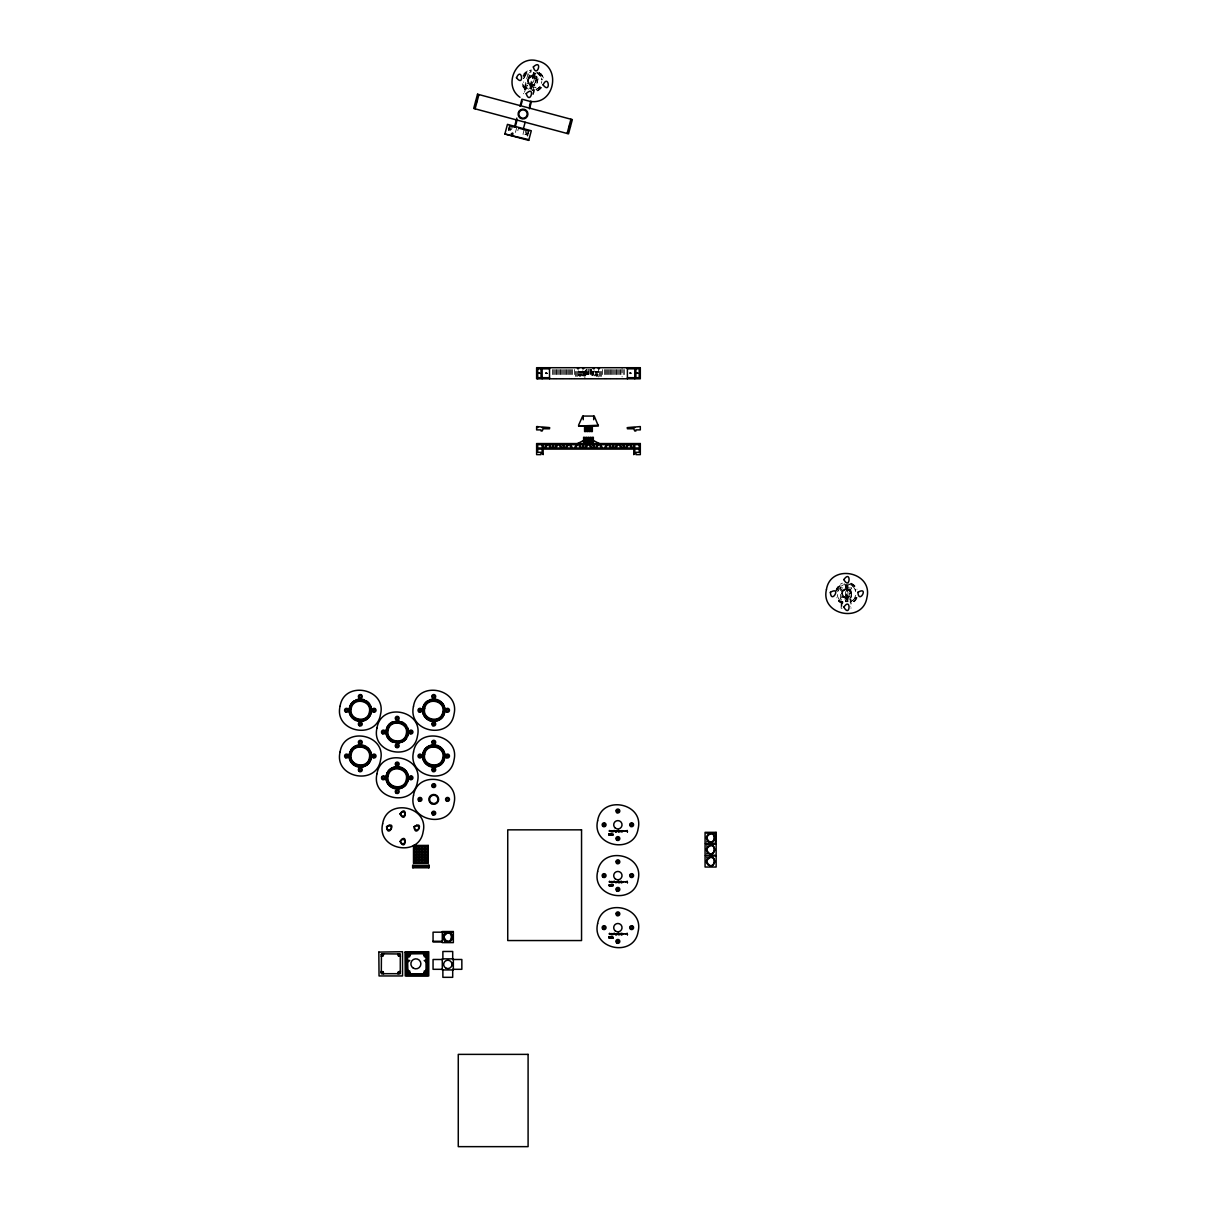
<?xml version="1.0" encoding="UTF-8"?>
<svg xmlns="http://www.w3.org/2000/svg" width="1207" height="1207" viewBox="0 0 1207 1207"><rect width="100%" height="100%" fill="white"/><g stroke="black" fill="none" stroke-linecap="round" stroke-linejoin="round"><path stroke-width="0.75" stroke-dasharray="5 3.75" d="M541.415 83.328L541.762 81.548M509.429 125.664L508.253 129.934L511.255 130.733L512.402 126.463M508.464 129.994L509.761 125.754M508.796 130.069L509.927 125.8M508.977 130.13L510.123 125.845M509.52 130.265L509.807 129.194M510.395 129.36L511.255 126.147M510.546 130.552L510.833 129.481L508.766 128.923M525.754 84.852L523.506 93.799M524.562 92.185L526.825 83.736L528.319 82.861M529.843 77.173L529.149 75.06L537.206 77.218L535.531 78.696M526.252 88.715L527.187 85.244M516.732 127.61L515.48 132.257L517.275 132.725L518.512 128.093M532.875 90.48L533.811 87.01M532.619 94.342L534.882 85.893L534.007 84.384M533.328 94.523L535.244 87.402M524.215 129.617L522.978 134.264L524.758 134.731L525.996 130.1M525.558 134.565L525.845 133.494L527.912 134.052M526.282 133.615L527.142 130.401M526.599 134.852L526.886 133.781M527.323 135.048L528.349 130.733M527.489 135.093L528.636 130.809M527.64 135.124L528.968 130.899L527.565 136.255M836.044 591.128L837.613 587.432L840.841 584.294M837.462 589.936L839.68 586.481L844.508 583.841M855.31 590.163C848.566 574.079 827.233 594.885 843.15 602.037M837.673 591.702L838.186 589.967M853.198 600L850.211 601.991L854.39 598.627L855.718 595.292M523.597 78.546L526.433 73.989L531.336 71.817M523.642 78.561L525.226 75.347M836.919 589.438L839.212 586.014L842.637 583.72M855.854 597.284L850.709 602.534M856.472 597.54L854.179 600.98L850.739 603.274M856.789 597.676L854.42 601.222L850.875 603.591M522.857 75.905L527.067 71.485L531.11 70.112M523.144 76.086L527.233 71.771L531.155 70.444M523.642 76.554L525.996 73.491L530.989 71.168M539.982 86.391L537.16 88.956L532.151 90.163M540.404 86.979L534.082 90.721M540.796 87.538L537.824 90.103L533.916 91.43M541.204 87.598L537.99 90.404L533.962 91.777M841.898 606.412L841.898 597.661L843.12 596.439M849.004 590.555L850.86 589.318L850.86 597.661L849.004 596.439M841.581 585.848L843.165 584.988M531.925 90.118L533.735 90.072M578.545 371.862L583.222 371.862L583.222 374.638L578.545 374.638M598.385 371.862L593.708 371.862L593.708 374.638L598.385 374.638M583.6 372.043L593.331 372.043M583.6 373.25L593.331 373.25M583.6 374.442L593.331 374.442M578.545 375.739L583.222 375.739M598.385 375.739L594.251 375.739L594.251 370.76M845.473 585.636L847.918 585.636M845.473 586.843L847.918 586.843M843.12 590.555L841.264 589.318L841.898 597.661M845.473 600.135L847.918 600.135M845.473 601.358L847.918 601.358M842.018 608.253L841.158 608.253L841.158 599.034M533.388 73.039L535.742 73.657M534.082 73.718L530.265 87.975M533.072 74.215L535.425 74.834M528.983 75.679L526.825 83.736M537.04 77.836L534.882 85.893M529.632 87.04L531.985 87.673M529.315 88.217L531.668 88.85M524.849 134.384L527.851 135.184M848.868 583.841L853.711 586.481L855.929 589.936M842.833 603.334L839.212 600.98L836.919 597.54M850.875 583.403L854.42 585.772L856.789 589.318M850.739 583.72L854.179 586.014L856.472 589.438M842.893 602.655L839.68 600.513L837.462 597.043M842.516 603.591L838.971 601.222L836.602 597.676M538.805 72.435L541.702 75.649L543.029 79.556M537.13 72.179L541.128 75.981L542.381 79.903M536.632 72.646L540.54 76.313L541.717 79.949M528.47 89.197L524.517 85.561L523.355 81.925M539.182 72.269L541.988 75.483L543.361 79.511M526.493 88.805L523.944 85.893L522.691 81.985M526.086 89.333L523.37 86.24L522.043 82.317M524.502 88.307L521.756 82.604M539.454 74.879L540.51 76.343M855.19 589.967L855.718 591.702M541.249 77.987L541.656 79.737M850.98 599.034L850.98 608.253M850.241 589.318L841.898 589.318M850.241 597.661L850.241 606.412M847.058 586.119L847.058 600.875M846.318 586.119L846.318 600.875M624.306 369.553L624.306 376.946M623.204 369.553L623.204 378.787M622.088 367.713L622.088 376.946M620.986 369.553L620.986 376.946M620.172 369.553L620.172 376.946M619.07 369.553L619.07 376.946M617.954 369.553L617.954 376.946M616.852 369.553L616.852 378.787M616.038 369.553L616.038 376.946M614.936 369.553L614.936 376.946M613.82 369.553L613.82 376.946M612.718 369.553L612.718 376.946M611.617 369.553L611.617 376.946M610.501 369.553L610.501 378.787M609.701 369.553L609.701 376.946M608.584 369.553L608.584 376.946M607.483 369.553L607.483 376.946M606.367 369.553L606.367 378.787M605.567 369.553L605.567 378.787M604.451 369.553L604.451 378.787M602.519 369.553L602.519 376.946M601.418 371.409L601.418 376.946M600.603 371.409L600.603 376.946M599.502 371.409L599.502 378.787M598.385 367.713L598.385 376.946M597.284 371.409L597.284 376.946M596.469 371.409L596.469 376.946M595.368 371.409L595.368 375.09M593.331 371.137L593.331 375.347M592.049 371.409L592.049 375.09M591.234 369.236L591.128 375.347M590.932 369.553L590.932 378.787M590.132 369.236L590.238 375.347M589.016 369.236L589.016 375.347M588.02 369.236L588.02 375.347M586.693 369.236L586.798 375.347M584.882 378.787L584.882 371.409A4.164 4.164 0 0 0 585.033 375.618M584.595 371.137L584.595 375.347M584.475 371.137L584.475 375.347M583.6 371.137L583.781 378.787M582.679 370.76L582.679 375.739M581.563 371.409L581.563 375.09M580.461 371.409L580.461 376.946M579.647 371.409L579.647 378.787M578.545 370.76L578.545 376.946M577.429 371.409L577.429 376.946M576.327 371.409L576.327 376.946M575.513 371.409L575.513 376.946M574.411 369.553L574.411 378.787M572.48 369.553L572.48 376.946M571.364 369.553L571.364 378.787M570.564 369.553L570.564 376.946M569.448 369.553L569.448 378.787M568.346 369.553L568.346 376.946M567.23 369.553L567.23 376.946M566.43 369.553L566.43 376.946M565.314 369.553L565.314 376.946M564.212 369.553L564.212 376.946M563.111 369.553L563.111 378.787M561.994 369.553L561.994 378.787M560.893 369.553L560.893 376.946M560.078 369.553L560.078 378.787M558.977 369.553L558.977 376.946M557.86 369.553L557.86 376.946M556.759 369.553L556.759 378.787M555.944 369.553L555.944 378.787M554.843 369.553L554.843 378.787M553.726 369.553L553.726 378.787M552.625 369.553L552.625 376.946M592.154 371.303A4.164 4.164 0 0 1 591.898 375.618M585.35 370.489A4.164 4.164 0 0 1 586.527 369.553M590.404 369.553A4.164 4.164 0 0 1 591.581 370.489M857.045 597.782A11.21 11.21 0 0 1 850.98 603.847M842.411 603.847A11.21 11.21 0 0 1 836.345 597.782M835.697 591.309A11.21 11.21 0 0 1 842.411 583.147M850.98 583.147A11.21 11.21 0 0 1 857.045 589.212M541.43 87.764A11.21 11.21 0 0 1 533.992 92.049M525.709 89.831A11.21 11.21 0 0 1 521.922 84.55M523.642 74.125A11.21 11.21 0 0 1 531.065 69.825M540.962 73.552A11.21 11.21 0 0 1 543.648 79.481M841.928 592.984C850.105 610.199 853.983 578.244 841.928 592.984M527.806 80.19C535.621 97.571 540.148 65.691 527.806 80.19M528.017 74.004L525.151 84.701L535.848 87.553L538.714 76.871L528.017 74.004M533.494 72.676L529.224 88.579L531.578 89.212L535.833 73.31L533.494 72.676M534.007 73.582L530.129 88.051L531.065 88.307L534.942 73.823L534.007 73.582M847.918 585.259L845.473 585.259L845.473 601.72L847.918 601.72L847.918 585.259M847.178 585.999L846.213 585.999L846.213 600.98L847.178 600.98L847.178 585.999M851.599 587.96L840.525 587.96L840.525 599.034L851.599 599.034L851.599 587.96M592.456 375.347L592.456 371.137L592.335 375.347M585.802 375.347L585.802 369.236L585.697 375.347M843.557 596.831A4.164 4.164 0 0 0 850.211 593.995A4.164 4.164 0 0 0 844.432 589.65A4.164 4.164 0 0 0 843.557 596.831M843.738 597.42A4.903 4.903 0 0 0 851.569 594.085A4.903 4.903 0 0 0 844.764 588.971A4.903 4.903 0 0 0 843.738 597.42M844.191 596.831A4.164 4.164 0 0 0 850.829 593.995A4.164 4.164 0 0 0 845.051 589.65A4.164 4.164 0 0 0 844.191 596.831M529.994 85.139A4.903 4.903 0 0 0 537.447 81.035A4.903 4.903 0 0 0 530.16 76.644A4.903 4.903 0 0 0 529.994 85.139M530.371 84.505A4.164 4.164 0 0 0 536.708 81.02A4.164 4.164 0 0 0 530.522 77.293A4.164 4.164 0 0 0 530.371 84.505M529.767 84.354A4.164 4.164 0 0 0 536.104 80.869A4.164 4.164 0 0 0 529.918 77.127A4.164 4.164 0 0 0 529.767 84.354"/><path stroke-width="1.5" d="M610.893 834.49C607.981 834.324 613.986 834.58 611.074 834.49M609.776 885.304C606.94 885.153 612.809 885.516 609.957 885.304M610.893 937.356C608.072 937.22 613.895 937.507 611.074 937.356M407.604 734.097L407.604 729.963M407.604 779.858L407.604 775.739M423.355 708.403C424.14 703.56 428.636 699.713 433.554 699.698M423.355 754.164C424.14 749.321 428.636 745.473 433.554 745.458M612.462 831.397L611.919 830.688L612.779 831.019M619.885 831.397L619.885 831.08M405.748 952.293L405.748 975.377M428.244 975.377L428.244 952.293M475.12 108.826L478.938 94.568M504.873 133.992L507.453 124.366L531.291 130.763L528.741 140.389M505.597 134.188L528.153 139.469M514.454 127.007L516.852 118.09M520.006 106.337L521.907 99.2L531.397 101.75L529.481 108.871M515.178 127.203L517.079 120.066M521.198 104.737L522.148 101.177M523.235 129.36L525.136 122.224M529.42 106.276L530.808 101.086M567.094 133.479L570.926 119.206M370.081 714.303C372.722 708.358 368.618 700.799 362.16 699.849M370.081 760.078C372.722 754.134 368.618 746.56 362.16 745.624M407.061 735.878C396.002 756.864 373.491 724.577 397.012 721.469M407.061 781.653C396.002 802.64 373.491 770.338 397.012 767.23M369.206 715.962C365.465 722.359 355.145 722.359 351.403 715.962M369.206 761.723C358.011 778.198 338.82 750.09 358.238 745.639M578.545 425.286L582.679 416.068L594.251 416.068L598.385 426.026L578.545 426.026L598.385 425.286M409.143 973.747L409.761 972.676L407.906 971.605L407.906 973.747L426.101 973.747L426.101 971.605L424.245 972.676L424.864 973.747M706.698 841.777L707.664 840.811M706.698 853.575L707.664 852.625M381.442 953.892L381.306 973.687L400.286 973.687L400.286 953.998L381.759 953.802M612.93 830.688C615.193 831.457 611.029 832.664 612.462 831.08M621.047 831.864L621.047 830.582M621.047 882.694L620.353 881.517L621.545 881.412L621.545 882.724L621.243 881.412M621.047 934.731L620.353 933.554L621.545 933.449L621.545 934.761L621.243 933.449M620.971 831.653L621.047 830.838M620.971 882.468L621.047 881.653M620.971 934.505L621.047 933.69M358.238 699.879C351.901 700.98 347.918 708.418 350.528 714.303M627.399 427.67L640.313 426.569L640.313 429.888L635.893 429.888L635.893 430.99L634.791 430.99L633.675 428.772L627.399 428.772L627.399 427.67L634.791 427.67M405.824 952.232L428.183 952.232M426.041 973.974L426.041 953.696L407.438 953.907L407.966 973.974M428.108 975.452L405.899 975.452M612.462 882.106L611.919 881.502L612.779 881.834M619.885 882.106C620.126 880.567 619.191 883.599 619.885 881.91M612.462 934.143L611.919 933.539L612.779 933.871M619.885 934.143C620.142 932.709 619.131 935.395 619.885 933.946M612.462 881.91C610.154 883.69 615.615 882.061 612.93 881.653M612.462 933.946C610.123 935.697 615.57 934.097 612.93 933.69M531.186 101.539C555.114 104.27 561.406 66.098 537.869 61.014C517.154 54.315 502.052 84.958 519.976 97.314M537.718 368.814L549.532 368.814M627.399 368.814L639.212 368.814L639.212 377.67L635.893 377.67L635.893 368.814M537.718 377.67L541.038 377.67L541.038 368.814M542.139 377.67L549.532 377.67M627.399 377.67L634.791 377.67M542.139 427.67L549.532 427.67L549.532 428.772L543.256 428.772L542.139 430.99L541.038 430.99L541.038 429.888L536.617 429.888L536.617 426.569L549.532 427.67M584.595 428.787L585.697 428.787M586.798 428.787L587.915 428.787M589.016 428.787L590.132 428.787M591.234 428.787L592.335 428.787M584.475 440.057L577.55 443.557M585.802 440.057L586.693 440.057M588.02 440.057L588.91 440.057M590.238 440.057L591.128 440.057M592.456 440.057L599.381 443.557M706.427 833.071L714.77 833.071M709.128 842.667L712.537 842.667M442.29 932.181L433.057 932.181L433.057 942.003L442.29 942.003M443.648 932.287L451.991 932.287M433.057 941.264L442.29 941.264M445.881 941.882L449.758 941.882M381.125 956.291L383.223 955.914L383.615 953.802M400.468 956.291L398.355 955.914L397.978 953.802M407.227 956.804L409.565 956.804L410.606 953.696M426.78 956.804L424.442 956.804L423.401 953.696M442.29 959.49L433.057 959.49L433.057 969.312L442.29 969.312M452.625 959.49L461.843 959.49L461.843 969.312L452.625 969.312M407.227 960.531L409.807 960.531L407.966 961.27L407.227 963.126M426.78 960.531L424.2 960.531L426.041 961.27L426.78 963.126M407.227 969.025L407.966 970.866M426.78 969.025L426.041 970.866M407.227 970.866L409.565 970.866L410.606 973.974M426.78 970.866L424.442 970.866L423.401 973.974M381.125 971.379L383.223 971.756L383.615 973.868M400.468 971.379L398.355 971.756L397.978 973.868M433.751 699.668C459.414 703.575 431.668 736.692 423.355 712.115M397.209 721.439L403.093 723.234L407.061 728.183M435.606 745.624L439.635 747.224L443.527 751.976M399.079 767.396L403.093 768.995L407.061 773.943M475.603 101.313L477.037 101.69M569.01 126.343L570.443 126.72M509.399 125.649L515.645 127.323M518.618 128.123L528.998 130.899M504.903 134.007L528.726 140.389M429.707 765.796C437.809 769.613 447.284 760.35 443.588 752.172M522.993 129.104L523.959 129.556M429.526 765.706L424.955 761.904L423.355 757.875M706.698 845.775L707.664 846.741M706.698 857.589L707.664 858.554M715.404 833.705L715.404 842.048M634.791 367.713L634.791 378.787M627.399 367.713L627.399 378.787M599.381 367.713L599.381 368.814M598.385 367.713L598.385 368.814M594.251 367.713L594.251 368.814M593.708 416.068L593.708 419.749M593.331 367.713L593.331 368.814M593.331 443.557L593.331 437.281L592.456 437.281L592.456 443.557M592.335 426.026L592.335 431.563L591.234 431.563L591.234 426.026M591.128 443.557L591.128 437.281L590.238 437.281L590.238 443.557M590.132 426.026L590.132 431.563L589.016 431.563L589.016 426.026M588.91 443.557L588.91 437.281L588.02 437.281L588.02 443.557M587.915 426.026L587.915 431.563L586.798 431.563L586.798 426.026M586.693 443.557L586.693 437.281L585.802 437.281L585.802 443.557M585.697 426.026L585.697 431.563L584.595 431.563L584.595 426.026M584.475 443.557L584.475 437.281L583.6 437.281L583.6 443.557M583.6 367.713L583.6 368.814M583.222 416.068L583.222 419.749M582.679 367.713L582.679 368.814M578.545 367.713L578.545 368.814M577.55 367.713L577.55 368.814M549.532 367.713L549.532 378.787M542.139 367.713L542.139 378.787M537.718 367.713L537.718 378.787M537.718 426.569L537.718 427.67M452.7 958.856L452.7 951.478L442.878 951.478L442.878 958.856M452.625 963.216L452.625 965.57M452.7 969.93L452.7 977.323L442.878 977.323L442.878 969.93M428.741 865.328L428.741 867.773M413.02 865.328L413.02 867.773M370.655 705.974A11.21 11.21 0 0 1 365.268 720.307A11.21 11.21 0 0 1 350.603 715.857A11.21 11.21 0 0 1 354.089 700.935M356.02 699.909A11.21 11.21 0 0 1 364.589 699.909M366.536 700.935A11.21 11.21 0 0 1 369.629 704.028M370.655 751.735A11.21 11.21 0 0 1 360.305 767.23A11.21 11.21 0 0 1 349.955 751.735M350.996 749.803A11.21 11.21 0 0 1 369.629 749.803M444.961 710.259A11.21 11.21 0 0 1 428.47 720.141A11.21 11.21 0 0 1 427.534 700.935M429.466 699.909A11.21 11.21 0 0 1 444.749 708.071M444.961 756.02A11.21 11.21 0 0 1 433.751 767.23M431.563 767.018A11.21 11.21 0 0 1 422.571 755.295A11.21 11.21 0 0 1 433.026 744.84A11.21 11.21 0 0 1 444.749 753.832M407.574 727.746A11.21 11.21 0 0 1 407.574 736.315M406.533 738.262A11.21 11.21 0 0 1 401.509 742.38M399.396 743.029A11.21 11.21 0 0 1 397.209 743.24M392.924 742.38A11.21 11.21 0 0 1 392.924 721.68M397.209 720.82A11.21 11.21 0 0 1 399.396 721.047M401.509 721.68A11.21 11.21 0 0 1 406.533 725.799M395.036 788.79A11.21 11.21 0 0 1 386.391 774.894A11.21 11.21 0 0 1 400.815 767.184A11.21 11.21 0 0 1 407.574 782.091M406.533 784.022A11.21 11.21 0 0 1 397.209 789.001M407.891 972.601L409.143 972.767L407.891 972.601M424.864 954.918L426.101 955.069L424.864 954.918M609.158 834.188L609.309 835.093L609.158 834.188M610.274 834.188L610.425 835.093L610.274 834.188M609.158 885.018L609.309 885.923L609.158 885.018M611.391 834.188L611.542 835.093L611.391 834.188M610.274 885.018L610.425 885.923L610.274 885.018M609.158 937.054L609.309 937.96L609.158 937.054M611.391 885.018L611.542 885.923L611.391 885.018M610.274 937.054L610.425 937.96L610.274 937.054M611.391 937.054L611.542 937.96L611.391 937.054M526.177 93.633C530.205 105.96 535.802 84.294 526.177 93.633M533.313 67.034C536.979 79.149 543.15 58.117 533.343 66.898M608.841 834.263C609.263 837.522 610.47 832 608.841 834.263M608.841 937.13C609.263 940.359 610.455 934.927 608.841 937.13M611.074 885.093C611.527 888.322 612.643 882.89 611.074 885.093M612.658 936.828L612.96 938.216L612.658 936.828M627.127 830.507L627.414 831.895L627.127 830.507M627.127 881.336L627.414 882.724L627.127 881.336M627.127 933.373L627.414 934.761L627.127 933.373M614.122 830.476C615.932 831.548 612.688 831.336 614.122 830.476M614.122 881.291C615.932 882.392 612.718 882.257 614.122 881.291M614.122 933.328C615.932 934.429 612.718 934.293 614.122 933.328M610.757 831.095C611.542 833.524 612.009 829.33 610.757 831.095M610.757 881.925C611.315 884.309 612.205 880.401 610.757 881.925M614.997 831.095C615.555 833.494 616.49 829.556 614.997 831.095M610.757 933.962C611.33 936.36 612.175 932.408 610.757 933.962M614.997 881.925L615.872 882.649L615.012 881.789M614.997 933.962L615.872 934.686L615.012 933.826M621.786 831.08C622.465 833.645 623.325 829.224 621.786 831.08M621.786 881.91L622.646 882.558L621.801 881.774M621.786 933.946C622.676 936.496 623.038 931.97 621.786 933.946M623.34 831.065C622.374 830.627 625.09 830.944 623.34 831.065M623.34 881.879C622.48 881.457 625.075 881.789 623.34 881.879M623.34 933.931C622.48 933.494 625.075 933.826 623.34 933.931M443.678 936.587C451.856 953.786 455.733 921.831 443.678 936.587M706.457 837.371C714.635 854.571 718.512 822.616 706.457 837.371M706.457 849.185C714.635 866.385 718.512 834.429 706.457 849.185M706.457 860.983C714.635 878.198 718.512 846.243 706.457 860.983M622.103 831.065L622.103 831.065M622.103 881.879L622.103 881.879M622.103 933.916L622.103 933.916M618.346 831.427C617.29 833.011 617.743 828.138 618.346 831.427M618.346 882.242C617.35 884.037 617.682 878.847 618.346 882.242M618.346 934.278C617.35 936.074 617.682 930.884 618.346 934.278M400.03 813.895C406.08 825.332 407.8 803.228 400.03 813.895M400.03 841.445C406.08 852.881 407.8 830.763 400.03 841.445M843.844 579.586C850.105 591.068 851.493 568.829 843.844 579.586M843.844 607.136C850.347 618.648 851.176 596.303 843.844 607.136M613.111 834.852C611.904 836.542 612.734 831.578 613.111 834.852M340.072 706.231C333.781 732.061 376.463 740.555 380.552 714.288C386.828 688.458 344.146 679.963 340.072 706.231M340.072 751.991C333.781 777.821 376.463 786.315 380.552 760.048C386.828 734.218 344.146 725.724 340.072 751.991M349.592 708.132C346.273 721.801 368.859 726.297 371.017 712.386C374.351 698.717 351.75 694.221 349.592 708.132M350.573 708.328C347.556 720.73 368.075 724.819 370.036 712.19C373.054 699.773 352.535 695.7 350.573 708.328M351.237 708.449C348.416 720.036 367.547 723.838 369.387 712.055C372.194 700.482 353.063 696.68 351.237 708.449M349.592 753.892C346.273 767.561 368.859 772.058 371.017 758.147C374.351 744.478 351.75 739.982 349.592 753.892M350.573 754.088C347.556 766.505 368.075 770.579 370.036 757.951C373.054 745.549 352.535 741.46 350.573 754.088M351.237 754.224C348.416 765.796 367.547 769.598 369.387 757.83C372.194 746.243 353.063 742.441 351.237 754.224M376.976 728.002C370.7 753.832 413.382 762.326 417.456 736.059C423.732 710.229 381.05 701.735 376.976 728.002M376.976 773.778C370.7 799.607 413.382 808.087 417.456 781.819C423.732 755.989 381.05 747.51 376.976 773.778M386.496 729.903C383.177 743.572 405.763 748.068 407.936 734.158C411.255 720.488 388.654 715.992 386.496 729.903M387.492 730.099C384.475 742.516 404.979 746.59 406.94 733.962C409.958 721.56 389.454 717.471 387.492 730.099M388.141 730.22C385.32 741.807 404.466 745.609 406.291 733.841C409.113 722.254 389.967 718.452 388.141 730.22M386.496 775.663C383.177 789.333 405.763 793.829 407.936 779.933C411.255 766.249 388.654 761.768 386.496 775.663M382.649 823.778C376.358 849.607 419.04 858.086 423.114 831.834C429.405 806.004 386.723 797.51 382.649 823.778M387.492 775.86C384.475 788.277 404.979 792.35 406.94 779.737C409.958 767.32 389.454 763.246 387.492 775.86M388.141 775.995C385.32 787.567 404.466 791.385 406.291 779.601C409.113 768.029 389.967 764.212 388.141 775.995M413.518 706.231C407.227 732.061 449.909 740.555 453.998 714.288C460.274 688.458 417.592 679.963 413.518 706.231M413.518 751.991C407.227 777.821 449.909 786.315 453.998 760.048C460.274 734.218 417.592 725.724 413.518 751.991M413.518 795.353C407.227 821.182 449.909 829.677 453.998 803.409C460.274 777.58 417.592 769.085 413.518 795.353M423.038 708.132C419.719 721.801 442.305 726.297 444.463 712.386C447.797 698.717 425.196 694.221 423.038 708.132M424.019 708.328C421.002 720.73 441.521 724.819 443.482 712.19C446.499 699.773 425.98 695.7 424.019 708.328M424.683 708.449C421.862 720.036 440.993 723.838 442.833 712.055C445.639 700.482 426.509 696.68 424.683 708.449M423.038 753.892C419.719 767.561 442.305 772.058 444.463 758.147C447.797 744.478 425.196 739.982 423.038 753.892M424.019 754.088C421.002 766.505 441.521 770.579 443.482 757.951C446.499 745.549 425.98 741.46 424.019 754.088M424.683 754.224C421.862 765.796 440.993 769.598 442.833 757.83C445.639 746.243 426.509 742.441 424.683 754.224M597.631 820.76C591.339 846.575 634.022 855.069 638.111 828.802C644.387 802.972 601.705 794.493 597.631 820.76M597.631 871.575C591.339 897.404 634.022 905.899 638.111 879.631C644.387 853.802 601.705 845.307 597.631 871.575M597.631 923.611C591.339 949.441 634.022 957.936 638.111 931.668C644.387 905.838 601.705 897.344 597.631 923.611M826.448 589.469C820.172 615.298 862.854 623.793 866.928 597.525C873.219 571.696 830.537 563.201 826.448 589.469M616.46 831.065L616.143 831.895L616.46 831.065M616.46 881.895L616.143 882.724L616.521 881.789M616.46 933.931L616.143 934.761L616.46 933.931M386.542 826.614C387.794 839.438 397.857 819.553 386.542 826.614M414.076 826.614C415.268 839.438 425.513 819.583 414.076 826.614M609.701 830.552C607.543 831.442 611.843 831.442 609.701 830.552M609.701 881.382C607.543 882.272 611.843 882.272 609.701 881.382M609.701 933.418C607.528 934.278 611.874 934.324 609.701 933.418M830.356 592.305C831.306 604.918 841.973 585.591 830.356 592.305M857.89 592.305C858.856 604.918 869.508 585.591 857.89 592.305M613.065 884.882C612.96 888.473 611.738 883.207 613.065 884.882M345.202 709.897C346.892 715.193 349.306 706.17 345.202 709.897M345.202 755.657C346.892 760.953 349.306 751.931 345.202 755.657M358.962 696.122C360.667 701.418 363.081 692.396 358.962 696.122M358.962 723.672C360.667 728.968 363.081 719.93 358.962 723.672M358.962 741.898C360.667 747.178 363.081 738.156 358.962 741.898M358.962 769.432C360.667 774.728 363.081 765.706 358.962 769.432M372.737 709.897C374.442 715.193 376.856 706.17 372.737 709.897M372.737 755.657C374.442 760.953 376.856 751.931 372.737 755.657M382.106 731.668C383.796 736.964 386.225 727.942 382.106 731.668M382.106 777.444C383.796 782.724 386.225 773.702 382.106 777.444M395.881 717.909C397.571 723.189 399.985 714.167 395.881 717.909M395.881 745.443C397.571 750.739 399.985 741.717 395.881 745.443M395.881 763.669C397.571 768.965 399.985 759.927 395.881 763.669M395.881 791.219C397.571 796.499 399.985 787.477 395.881 791.219M409.656 731.668C411.346 736.964 413.76 727.942 409.656 731.668M381.321 954.737C382.574 958.614 384.354 951.976 381.321 954.737M381.668 954.828L382.951 955.159L381.668 954.828M381.321 972.42C382.574 976.312 384.354 969.674 381.321 972.42M381.668 972.51L382.951 972.857L381.668 972.51M409.656 777.444C411.346 782.724 413.76 773.702 409.656 777.444M418.648 709.897C420.338 715.193 422.752 706.17 418.648 709.897M418.648 755.657C420.338 760.953 422.752 751.931 418.648 755.657M398.295 954.737C399.547 958.614 401.312 951.976 398.295 954.737M418.648 799.019C420.338 804.315 422.752 795.292 418.648 799.019M432.423 696.122C434.113 701.418 436.527 692.396 432.423 696.122M398.627 954.828L399.924 955.159L398.627 954.828M398.295 972.42C399.547 976.312 401.312 969.674 398.295 972.42M398.627 972.51L399.924 972.857L398.627 972.51M432.423 723.672C434.113 728.968 436.527 719.93 432.423 723.672M511.451 133.66C512.583 137.176 514.197 131.171 511.451 133.66M432.423 741.898C434.113 747.178 436.527 738.156 432.423 741.898M406.503 953.228L406.593 974.607L427.414 974.607L427.414 953.062L406.503 953.228M432.423 769.432C434.113 774.728 436.527 765.706 432.423 769.432M432.423 785.244C434.113 790.54 436.527 781.517 432.423 785.244M432.423 812.794C434.113 818.09 436.527 809.067 432.423 812.794M446.183 709.897C447.888 715.193 450.302 706.17 446.183 709.897M446.183 755.657C447.888 760.953 450.302 751.931 446.183 755.657M446.183 799.019C447.888 804.315 450.302 795.292 446.183 799.019M538.85 373.099L539.906 373.385L538.895 372.978M545.851 373.099L546.922 373.385L545.851 373.099M630.009 373.099L631.08 373.385L630.054 372.978M637.024 373.099L638.081 373.385L637.07 372.978M602.761 824.426C604.451 829.707 606.88 820.685 602.761 824.426M602.761 875.241C604.451 880.537 606.88 871.514 602.761 875.241M616.536 810.651C618.225 815.932 620.639 806.91 616.536 810.651M602.761 927.278C604.451 932.573 606.88 923.551 602.761 927.278M616.536 838.186C618.225 843.482 620.639 834.459 616.536 838.186M616.536 861.466C618.225 866.762 620.639 857.739 616.536 861.466M616.536 889.016C618.225 894.312 620.639 885.274 616.536 889.016M616.536 913.503C618.225 918.799 620.639 909.776 616.536 913.503M630.31 824.426C632 829.707 634.414 820.685 630.31 824.426M616.536 941.053C618.225 946.348 620.639 937.326 616.536 941.053M630.31 875.241C632 880.537 634.414 871.514 630.31 875.241M630.31 927.278C632 932.573 634.414 923.551 630.31 927.278M378.832 952.097L379.043 975.95L402.55 975.95L402.55 951.719L378.832 952.097M405.039 952.097L405.25 975.95L428.757 975.95L428.757 951.719L405.039 952.097M516.46 77.731C524.547 87.9 521.831 66.023 516.46 77.731M543.059 84.867C551.026 95.066 548.853 73.054 543.059 84.867M625.362 831.231C623.898 830.718 626.524 830.778 625.362 831.231M625.362 882.045C623.898 881.548 626.524 881.608 625.362 882.045M625.362 934.082C623.898 933.584 626.524 933.645 625.362 934.082M477.519 94.191L473.702 108.449L568.527 133.856L572.344 119.599L477.519 94.191M407.936 954.752L409.022 955.371L408.026 954.616M424.909 972.435L425.98 973.053L424.985 972.299M618.693 830.295L619.04 831.91L618.693 830.295M618.693 881.125L619.04 882.724L618.693 881.125M618.693 933.162L619.04 934.761L618.693 933.162M546.273 444.659L544.357 447.993L543.256 447.993L543.256 444.659L546.273 444.659M547.39 444.659L545.473 447.993L550.407 447.993L548.491 444.659L547.39 444.659M556.759 444.659L554.843 447.993L553.726 447.993L553.726 444.659L556.759 444.659M557.86 444.659L555.944 447.993L560.893 447.993L558.977 444.659L557.86 444.659M567.23 444.659L565.314 447.993L564.212 447.993L564.212 444.659L567.23 444.659M568.346 444.659L566.43 447.993L571.364 447.993L569.448 444.659L568.346 444.659M576.327 444.659L574.411 447.993L572.48 447.993L570.564 444.659L576.327 444.659M577.429 444.659L575.513 447.993L580.461 447.993L578.545 444.659L577.429 444.659M586.798 444.659L584.882 447.993L583.781 447.993L583.781 444.659L586.798 444.659M587.915 444.659L585.999 447.993L590.932 447.993L589.016 444.659L587.915 444.659M597.284 444.659L595.368 447.993L594.251 447.993L594.251 444.659L597.284 444.659M598.385 444.659L596.469 447.993L601.418 447.993L599.502 444.659L598.385 444.659M606.367 444.659L604.451 447.993L602.519 447.993L600.603 444.659L606.367 444.659M607.483 444.659L605.567 447.993L610.501 447.993L608.584 444.659L607.483 444.659M401.705 811.994L400.543 814.031L401.705 816.053L404.058 816.053L405.22 814.031L404.058 811.994L401.705 811.994M616.852 444.659L614.936 447.993L613.82 447.993L613.82 444.659L616.852 444.659M617.954 444.659L616.038 447.993L620.986 447.993L619.07 444.659L617.954 444.659M627.323 444.659L625.407 447.993L624.306 447.993L624.306 444.659L627.323 444.659M628.44 444.659L626.524 447.993L631.457 447.993L629.541 444.659L628.44 444.659M401.705 839.544L400.543 841.581L401.705 843.602L404.058 843.602L405.22 841.581L404.058 839.544L401.705 839.544M407.906 953.922L407.287 954.993L409.143 956.065L409.761 954.993L407.906 953.922M424.864 953.922L424.245 954.993L426.101 956.065L426.72 954.993L424.864 953.922M389.107 825.452L387.085 826.629L387.085 828.968L389.107 830.144L391.143 828.968L391.143 826.629L389.107 825.452M416.656 825.452L414.62 826.629L414.62 828.968L416.656 830.144L418.678 828.968L418.678 826.629L416.656 825.452M640.313 367.713L536.617 367.713L536.617 378.787L640.313 378.787L640.313 367.713M640.313 443.557L536.617 443.557L536.617 454.632L540.932 454.632L540.932 453.41L542.26 453.41L543.15 454.632L543.15 449.095L633.781 449.095L633.781 454.632L634.671 453.41L635.998 453.41L635.998 454.632L640.313 454.632L640.313 443.557M542.139 444.659L537.718 444.659L537.718 447.993L542.139 447.993L542.139 444.659M552.625 444.659L549.607 444.659L551.524 447.993L552.625 447.993L552.625 444.659M563.111 444.659L560.078 444.659L561.994 447.993L563.111 447.993L563.111 444.659M582.679 444.659L579.647 444.659L581.563 447.993L582.679 447.993L582.679 444.659M593.15 444.659L590.132 444.659L592.049 447.993L593.15 447.993L593.15 444.659M612.718 444.659L609.701 444.659L611.617 447.993L612.718 447.993L612.718 444.659M623.204 444.659L620.172 444.659L622.088 447.993L623.204 447.993L623.204 444.659M633.675 444.659L630.658 444.659L632.574 447.993L633.675 447.993L633.675 444.659M639.212 444.659L634.791 444.659L634.791 447.993L639.212 447.993L639.212 444.659M542.139 449.095L537.718 449.095L537.718 452.308L542.139 452.308L542.139 449.095M639.212 449.095L634.791 449.095L634.791 452.308L639.212 452.308L639.212 449.095M581.548 829.843L507.74 829.843L507.74 940.555L581.548 940.555L581.548 829.843M716.143 832.332L705.069 832.332L705.069 843.406L716.143 843.406L716.143 832.332M716.143 844.146L705.069 844.146L705.069 855.22L716.143 855.22L716.143 844.146M428.259 845.428L413.503 845.428L413.503 863.322L428.259 863.322L428.259 845.428M416.083 846.439L414.227 846.439L414.227 848.28L416.083 848.28L416.083 846.439M418.935 846.439L417.094 846.439L417.094 848.28L418.935 848.28L418.935 846.439M421.801 846.439L419.961 846.439L419.961 848.28L421.801 848.28L421.801 846.439M424.668 846.439L422.812 846.439L422.812 848.28L424.668 848.28L424.668 846.439M427.519 846.439L425.679 846.439L425.679 848.28L427.519 848.28L427.519 846.439M416.083 849.29L414.227 849.29L414.227 851.146L416.083 851.146L416.083 849.29M418.935 849.29L417.094 849.29L417.094 851.146L418.935 851.146L418.935 849.29M421.801 849.29L419.961 849.29L419.961 851.146L421.801 851.146L421.801 849.29M424.668 849.29L422.812 849.29L422.812 851.146L424.668 851.146L424.668 849.29M427.519 849.29L425.679 849.29L425.679 851.146L427.519 851.146L427.519 849.29M416.083 852.157L414.227 852.157L414.227 853.998L416.083 853.998L416.083 852.157M418.935 852.157L417.094 852.157L417.094 853.998L418.935 853.998L418.935 852.157M421.801 852.157L419.961 852.157L419.961 853.998L421.801 853.998L421.801 852.157M424.668 852.157L422.812 852.157L422.812 853.998L424.668 853.998L424.668 852.157M427.519 852.157L425.679 852.157L425.679 853.998L427.519 853.998L427.519 852.157M416.083 855.024L414.227 855.024L414.227 856.864L416.083 856.864L416.083 855.024M418.935 855.024L417.094 855.024L417.094 856.864L418.935 856.864L418.935 855.024M421.801 855.024L419.961 855.024L419.961 856.864L421.801 856.864L421.801 855.024M424.668 855.024L422.812 855.024L422.812 856.864L424.668 856.864L424.668 855.024M427.519 855.024L425.679 855.024L425.679 856.864L427.519 856.864L427.519 855.024M716.143 855.959L705.069 855.959L705.069 867.033L716.143 867.033L716.143 855.959M416.083 857.875L414.227 857.875L414.227 859.716L416.083 859.716L416.083 857.875M418.935 857.875L417.094 857.875L417.094 859.716L418.935 859.716L418.935 857.875M421.801 857.875L419.961 857.875L419.961 859.716L421.801 859.716L421.801 857.875M424.668 857.875L422.812 857.875L422.812 859.716L424.668 859.716L424.668 857.875M427.519 857.875L425.679 857.875L425.679 859.716L427.519 859.716L427.519 857.875M416.083 860.742L414.227 860.742L414.227 862.583L416.083 862.583L416.083 860.742M418.935 860.742L417.094 860.742L417.094 862.583L418.935 862.583L418.935 860.742M421.801 860.742L419.961 860.742L419.961 862.583L421.801 862.583L421.801 860.742M424.668 860.742L422.812 860.742L422.812 862.583L424.668 862.583L424.668 860.742M427.519 860.742L425.679 860.742L425.679 862.583L427.519 862.583L427.519 860.742M429.104 865.328L412.643 865.328L412.643 867.773L429.104 867.773L429.104 865.328M428.364 866.068L413.382 866.068L413.382 867.033L428.364 867.033L428.364 866.068M453.349 931.548L442.29 931.548L442.29 942.622L453.349 942.622L453.349 931.548M453.349 958.856L442.29 958.856L442.29 969.93L453.349 969.93L453.349 958.856M528.093 1054.375L458.268 1054.375L458.268 1146.65L528.093 1146.65L528.093 1054.375M520.473 118.256A4.903 4.903 0 0 0 527.927 114.152A4.903 4.903 0 0 0 520.639 109.746A4.903 4.903 0 0 0 520.473 118.256M520.851 117.622A4.164 4.164 0 0 0 527.187 114.137A4.164 4.164 0 0 0 521.002 110.395A4.164 4.164 0 0 0 520.851 117.622M431.291 803.636A4.903 4.903 0 0 0 438.669 799.381A4.903 4.903 0 0 0 431.291 795.126A4.903 4.903 0 0 0 431.291 803.636M431.668 802.987A4.164 4.164 0 0 0 437.93 799.381A4.164 4.164 0 0 0 431.668 795.775A4.164 4.164 0 0 0 431.668 802.987M432.785 814.831A1.946 1.946 0 0 0 435.697 813.156A1.946 1.946 0 0 0 432.785 811.466A1.946 1.946 0 0 0 432.785 814.831M419.01 801.071A1.946 1.946 0 0 0 421.922 799.381A1.946 1.946 0 0 0 419.01 797.691A1.946 1.946 0 0 0 419.01 801.071M432.378 786.979A1.946 1.946 0 0 0 435.636 786.119A1.946 1.946 0 0 0 433.253 783.735A1.946 1.946 0 0 0 432.378 786.979M446.56 801.071A1.946 1.946 0 0 0 449.472 799.381A1.946 1.946 0 0 0 446.56 797.691A1.946 1.946 0 0 0 446.56 801.071M359.339 725.709A1.946 1.946 0 0 0 362.251 724.034A1.946 1.946 0 0 0 359.339 722.344A1.946 1.946 0 0 0 359.339 725.709M345.564 711.934A1.946 1.946 0 0 0 348.476 710.259A1.946 1.946 0 0 0 345.564 708.569A1.946 1.946 0 0 0 345.564 711.934M359.339 698.174A1.946 1.946 0 0 0 362.251 696.484A1.946 1.946 0 0 0 359.339 694.794A1.946 1.946 0 0 0 359.339 698.174M373.114 711.934A1.946 1.946 0 0 0 376.026 710.259A1.946 1.946 0 0 0 373.114 708.569A1.946 1.946 0 0 0 373.114 711.934M359.339 771.484A1.946 1.946 0 0 0 362.251 769.794A1.946 1.946 0 0 0 359.339 768.105A1.946 1.946 0 0 0 359.339 771.484M345.564 757.709A1.946 1.946 0 0 0 348.476 756.02A1.946 1.946 0 0 0 345.564 754.345A1.946 1.946 0 0 0 345.564 757.709M359.339 743.934A1.946 1.946 0 0 0 362.251 742.245A1.946 1.946 0 0 0 359.339 740.57A1.946 1.946 0 0 0 359.339 743.934M373.114 757.709A1.946 1.946 0 0 0 376.026 756.02A1.946 1.946 0 0 0 373.114 754.345A1.946 1.946 0 0 0 373.114 757.709M432.785 725.709A1.946 1.946 0 0 0 435.697 724.034A1.946 1.946 0 0 0 432.785 722.344A1.946 1.946 0 0 0 432.785 725.709M418.603 711.632A1.946 1.946 0 0 0 421.862 710.757A1.946 1.946 0 0 0 419.478 708.373A1.946 1.946 0 0 0 418.603 711.632M432.785 698.174A1.946 1.946 0 0 0 435.697 696.484A1.946 1.946 0 0 0 432.785 694.794A1.946 1.946 0 0 0 432.785 698.174M446.56 711.934A1.946 1.946 0 0 0 449.472 710.259A1.946 1.946 0 0 0 446.56 708.569A1.946 1.946 0 0 0 446.56 711.934M432.785 771.484A1.946 1.946 0 0 0 435.697 769.794A1.946 1.946 0 0 0 432.785 768.105A1.946 1.946 0 0 0 432.785 771.484M418.603 757.393A1.946 1.946 0 0 0 421.862 756.533A1.946 1.946 0 0 0 419.478 754.149A1.946 1.946 0 0 0 418.603 757.393M432.785 743.934A1.946 1.946 0 0 0 435.697 742.245A1.946 1.946 0 0 0 432.785 740.57A1.946 1.946 0 0 0 432.785 743.934M446.56 757.709A1.946 1.946 0 0 0 449.472 756.02A1.946 1.946 0 0 0 446.56 754.345A1.946 1.946 0 0 0 446.56 757.709M444.87 941.007A4.903 4.903 0 0 0 452.7 937.673A4.903 4.903 0 0 0 445.896 932.573A4.903 4.903 0 0 0 444.87 941.007M445.308 940.419A4.164 4.164 0 0 0 451.961 937.583A4.164 4.164 0 0 0 446.183 933.252A4.164 4.164 0 0 0 445.308 940.419M445.73 968.014A4.164 4.164 0 0 0 451.991 964.393A4.164 4.164 0 0 0 445.73 960.787A4.164 4.164 0 0 0 445.73 968.014M413.367 968.18A5.024 5.024 0 0 0 420.896 963.835A5.024 5.024 0 0 0 413.367 959.49A5.024 5.024 0 0 0 413.367 968.18M395.836 747.178A1.946 1.946 0 0 0 399.095 746.303A1.946 1.946 0 0 0 396.711 743.919A1.946 1.946 0 0 0 395.836 747.178M382.468 733.72A1.946 1.946 0 0 0 385.38 732.03A1.946 1.946 0 0 0 382.468 730.356A1.946 1.946 0 0 0 382.468 733.72M396.243 719.945A1.946 1.946 0 0 0 399.155 718.256A1.946 1.946 0 0 0 396.243 716.581A1.946 1.946 0 0 0 396.243 719.945M410.018 733.72A1.946 1.946 0 0 0 412.93 732.03A1.946 1.946 0 0 0 410.018 730.356A1.946 1.946 0 0 0 410.018 733.72M396.243 793.255A1.946 1.946 0 0 0 399.155 791.566A1.946 1.946 0 0 0 396.243 789.891A1.946 1.946 0 0 0 396.243 793.255M382.468 779.481A1.946 1.946 0 0 0 385.38 777.791A1.946 1.946 0 0 0 382.468 776.116A1.946 1.946 0 0 0 382.468 779.481M396.243 765.706A1.946 1.946 0 0 0 399.155 764.031A1.946 1.946 0 0 0 396.243 762.341A1.946 1.946 0 0 0 396.243 765.706M410.018 779.481A1.946 1.946 0 0 0 412.93 777.791A1.946 1.946 0 0 0 410.018 776.116A1.946 1.946 0 0 0 410.018 779.481M708.102 864.831A4.164 4.164 0 0 0 714.74 861.994A4.164 4.164 0 0 0 708.962 857.649A4.164 4.164 0 0 0 708.102 864.831M708.102 853.017A4.164 4.164 0 0 0 714.74 850.181A4.164 4.164 0 0 0 708.962 845.851A4.164 4.164 0 0 0 708.102 853.017M708.102 841.204A4.164 4.164 0 0 0 714.74 838.367A4.164 4.164 0 0 0 708.962 834.037A4.164 4.164 0 0 0 708.102 841.204M616.898 812.688A1.946 1.946 0 0 0 619.81 811.013A1.946 1.946 0 0 0 616.898 809.324A1.946 1.946 0 0 0 616.898 812.688M630.673 826.463A1.946 1.946 0 0 0 633.584 824.773A1.946 1.946 0 0 0 630.673 823.099A1.946 1.946 0 0 0 630.673 826.463M616.898 840.238A1.946 1.946 0 0 0 619.81 838.548A1.946 1.946 0 0 0 616.898 836.873A1.946 1.946 0 0 0 616.898 840.238M603.123 826.463A1.946 1.946 0 0 0 606.035 824.773A1.946 1.946 0 0 0 603.123 823.099A1.946 1.946 0 0 0 603.123 826.463M615.359 828.108A4.164 4.164 0 0 0 622.012 825.286A4.164 4.164 0 0 0 616.234 820.941A4.164 4.164 0 0 0 615.359 828.108M616.898 863.518A1.946 1.946 0 0 0 619.81 861.828A1.946 1.946 0 0 0 616.898 860.138A1.946 1.946 0 0 0 616.898 863.518M630.673 877.278A1.946 1.946 0 0 0 633.584 875.603A1.946 1.946 0 0 0 630.673 873.913A1.946 1.946 0 0 0 630.673 877.278M616.898 891.053A1.946 1.946 0 0 0 619.81 889.378A1.946 1.946 0 0 0 616.898 887.688A1.946 1.946 0 0 0 616.898 891.053M603.123 877.278A1.946 1.946 0 0 0 606.035 875.603A1.946 1.946 0 0 0 603.123 873.913A1.946 1.946 0 0 0 603.123 877.278M615.359 878.937A4.164 4.164 0 0 0 622.012 876.101A4.164 4.164 0 0 0 616.234 871.771A4.164 4.164 0 0 0 615.359 878.937M616.898 915.555A1.946 1.946 0 0 0 619.81 913.865A1.946 1.946 0 0 0 616.898 912.19A1.946 1.946 0 0 0 616.898 915.555M630.673 929.33A1.946 1.946 0 0 0 633.584 927.64A1.946 1.946 0 0 0 630.673 925.95A1.946 1.946 0 0 0 630.673 929.33M616.898 943.089A1.946 1.946 0 0 0 619.81 941.415A1.946 1.946 0 0 0 616.898 939.725A1.946 1.946 0 0 0 616.898 943.089M603.123 929.33A1.946 1.946 0 0 0 606.035 927.64A1.946 1.946 0 0 0 603.123 925.95A1.946 1.946 0 0 0 603.123 929.33M615.359 930.974A4.164 4.164 0 0 0 622.012 928.138A4.164 4.164 0 0 0 616.234 923.808A4.164 4.164 0 0 0 615.359 930.974"/></g></svg>
